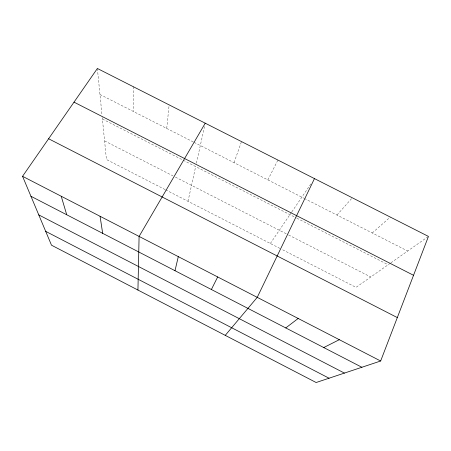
<?xml version="1.0" encoding="UTF-8"?>
<svg xmlns="http://www.w3.org/2000/svg" width="451" height="451" viewBox="0 0 451 451"><rect width="100%" height="100%" fill="white"/><g stroke="black" fill="none" stroke-linecap="round" stroke-linejoin="round"><path stroke-width="0.34" stroke-dasharray="2.25 1.69" d="M166.735 128.445L169.136 104.88M188.005 201.298L195.666 166.577M196.416 163.194L204.495 126.579M234.024 162.676L241.499 141.586M267.866 179.893L277.906 160.054M270.346 243.484L291.47 212.415M291.853 211.857L311.308 183.247M336.982 215.054L352.299 197.792M372.261 233.004L390.29 217.066M390.369 263.204L356.008 287.366L281.48 249.189M390.921 262.815L427.886 236.82M99.964 94.479L193.473 142.048M194.093 142.364L303.72 198.13M304.346 198.451L407.693 251.027M102.405 119.008L182.565 159.891M183.191 160.212L296.217 217.861M296.843 218.183L388.159 264.76M104.587 140.909L172.964 175.867M175.439 177.136L288.014 234.695M288.634 235.01L370.756 276.999M165.066 189.55L106.436 159.513L102.264 117.615M165.686 189.865L280.866 248.873M97.377 68.479L101.988 114.836M133.186 86.643L133.287 111.431"/><path stroke-width="0.68" d="M137.938 290.055L139.094 236.414L205.244 123.196M174.999 270.707L178.297 256.636M380.655 361.009L428.45 236.425L97.377 68.479L22.55 176.302L51.504 245.197L316.134 382.521L380.655 361.009L22.55 176.302M314.465 178.602L257.233 297.35L225.252 335.364M211.395 289.508L217.675 276.948M285.759 327.933L298.184 318.468M323.739 347.558L339.321 339.688M74.009 102.151L413.539 275.29M48.607 138.756L397.314 317.583M30.939 196.27L361.888 367.266M38.763 214.89L344.434 373.09M45.681 231.346L329.05 378.214M61.223 196.253L66.731 214.761M100.071 216.288L102.67 233.33"/></g></svg>
